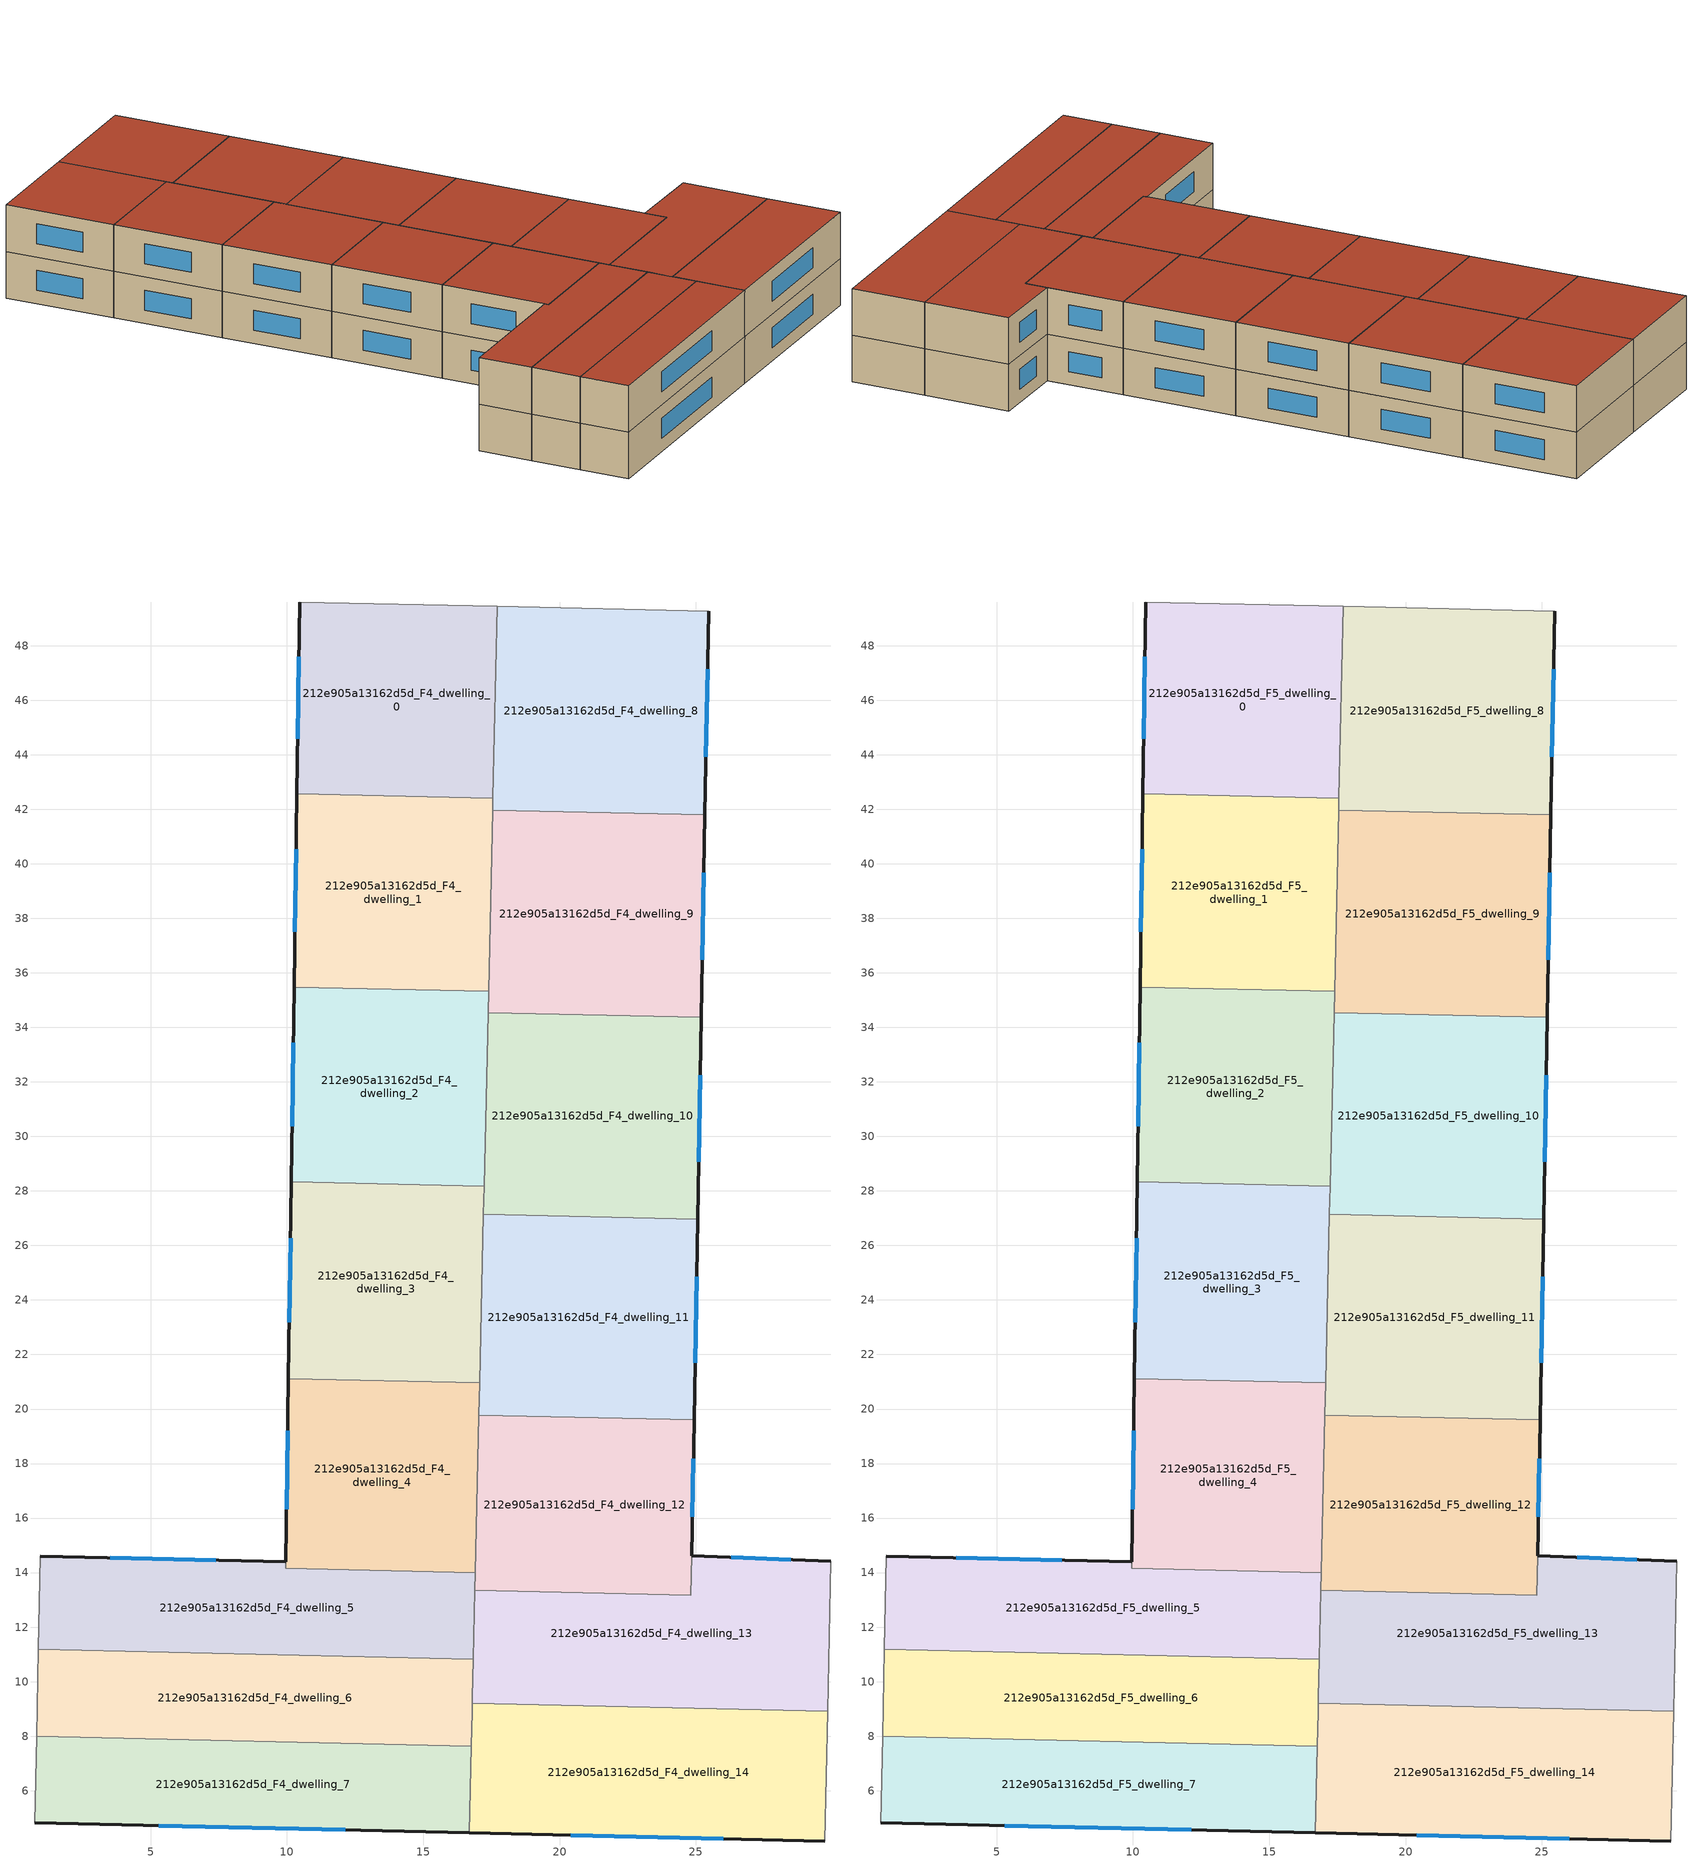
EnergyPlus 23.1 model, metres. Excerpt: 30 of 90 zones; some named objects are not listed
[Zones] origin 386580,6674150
212e905a13162d5d_F4_dwelling_0
 floor to 212e905a13162d5d_F3_dwelling_0 (EU_floor_Construction): 17.72,49.43 17.56,42.4 10.37,42.57 10.47,49.6 z12
 wall outside (EU_wall_Construction): 10.47,49.6 10.37,42.57 z12:15
 wall to 212e905a13162d5d_F4_dwelling_1 (EU_wall_Construction): 10.37,42.57 17.56,42.4 z12:15
 wall adiabatic (EU_wall_Construction): 17.72,49.43 10.47,49.6 z12:15
 wall to 212e905a13162d5d_F4_dwelling_8 (EU_wall_Construction): 17.56,42.4 17.72,49.43 z12:15
 window (EU_Window_Construction): 10.44,47.59 10.4,44.58 z12.86:14.14
212e905a13162d5d_F4_dwelling_1
 floor to 212e905a13162d5d_F3_dwelling_1 (EU_floor_Construction): 17.56,42.4 17.4,35.31 10.27,35.48 10.37,42.57 z12
 wall outside (EU_wall_Construction): 10.37,42.57 10.27,35.48 z12:15
 wall to 212e905a13162d5d_F4_dwelling_2 (EU_wall_Construction): 10.27,35.48 17.4,35.31 z12:15
 wall to 212e905a13162d5d_F4_dwelling_9 (EU_wall_Construction): 17.39,35.31 17.55,41.97 z12:15
 wall to 212e905a13162d5d_F4_dwelling_8 (EU_wall_Construction): 17.55,41.97 17.56,42.4 z12:15
 window (EU_Window_Construction): 10.34,40.54 10.3,37.5 z12.86:14.14
212e905a13162d5d_F4_dwelling_10
 floor to 212e905a13162d5d_F3_dwelling_10 (EU_floor_Construction): 25.2,34.36 25.07,26.96 17.21,27.14 17.38,34.54 z12
 wall outside (EU_wall_Construction): 25.07,26.96 25.2,34.36 z12:15
 wall to 212e905a13162d5d_F4_dwelling_9 (EU_wall_Construction): 25.2,34.36 17.38,34.54 z12:15
 wall to 212e905a13162d5d_F4_dwelling_11 (EU_wall_Construction): 17.21,27.14 25.07,26.96 z12:15
 wall to 212e905a13162d5d_F4_dwelling_2 (EU_wall_Construction): 17.38,34.54 17.23,28.17 z12:15
 wall to 212e905a13162d5d_F4_dwelling_3 (EU_wall_Construction): 17.23,28.17 17.21,27.14 z12:15
 window (EU_Window_Construction): 25.1,29.08 25.16,32.25 z12.86:14.14
212e905a13162d5d_F4_dwelling_11
 floor to 212e905a13162d5d_F3_dwelling_11 (EU_floor_Construction): 25.07,26.96 24.93,19.6 17.04,19.78 17.21,27.14 z12
 wall outside (EU_wall_Construction): 24.93,19.6 25.07,26.96 z12:15
 wall to 212e905a13162d5d_F4_dwelling_12 (EU_wall_Construction): 17.04,19.78 24.93,19.6 z12:15
 wall to 212e905a13162d5d_F4_dwelling_3 (EU_wall_Construction): 17.21,27.14 17.07,20.96 z12:15
 wall to 212e905a13162d5d_F4_dwelling_4 (EU_wall_Construction): 17.07,20.96 17.04,19.78 z12:15
 window (EU_Window_Construction): 24.97,21.7 25.03,24.86 z12.86:14.14
212e905a13162d5d_F4_dwelling_12
 floor to 212e905a13162d5d_F3_dwelling_12 (EU_floor_Construction): 24.93,19.6 24.81,13.17 16.9,13.35 17.04,19.78 z12
 wall outside (EU_wall_Construction): 24.84,14.63 24.93,19.6 z12:15
 wall to 212e905a13162d5d_F4_dwelling_13 (EU_wall_Construction): 16.9,13.35 24.81,13.17 / 24.82,13.17 24.84,14.63 z12:15
 wall to 212e905a13162d5d_F4_dwelling_4 (EU_wall_Construction): 17.04,19.78 16.91,14 z12:15
 wall to 212e905a13162d5d_F4_dwelling_5 (EU_wall_Construction): 16.91,14 16.9,13.35 z12:15
 window (EU_Window_Construction): 24.87,16.05 24.91,18.18 z12.86:14.14
212e905a13162d5d_F4_dwelling_13
 floor to 212e905a13162d5d_F3_dwelling_13 (EU_floor_Construction): 29.95,14.42 29.83,8.91 16.8,9.2 16.8,9.4 16.9,13.35 24.82,13.17 24.84,14.63 z12
 wall outside (EU_wall_Construction): 29.95,14.42 24.84,14.63 z12:15
 wall adiabatic (EU_wall_Construction): 29.83,8.91 29.95,14.42 z12:15
 wall to 212e905a13162d5d_F4_dwelling_14 (EU_wall_Construction): 16.8,9.2 29.83,8.91 z12:15
 wall to 212e905a13162d5d_F4_dwelling_6 (EU_wall_Construction): 16.84,10.82 16.81,9.4 16.8,9.2 z12:15
 wall to 212e905a13162d5d_F4_dwelling_5 (EU_wall_Construction): 16.9,13.35 16.84,10.82 z12:15
 window (EU_Window_Construction): 28.49,14.48 26.3,14.57 z12.86:14.14
212e905a13162d5d_F4_dwelling_14
 floor to 212e905a13162d5d_F3_dwelling_14 (EU_floor_Construction): 29.83,8.91 29.73,4.16 16.69,4.45 16.79,8.9 16.8,9.2 z12
 wall outside (EU_wall_Construction): 16.69,4.45 29.73,4.16 z12:15
 wall adiabatic (EU_wall_Construction): 29.73,4.16 29.83,8.91 z12:15
 wall to 212e905a13162d5d_F4_dwelling_7 (EU_wall_Construction): 16.77,7.64 16.69,4.45 z12:15
 wall to 212e905a13162d5d_F4_dwelling_6 (EU_wall_Construction): 16.8,9.2 16.79,8.9 16.77,7.64 z12:15
 window (EU_Window_Construction): 20.42,4.37 26.01,4.24 z12.86:14.14
212e905a13162d5d_F4_dwelling_2
 floor to 212e905a13162d5d_F3_dwelling_2 (EU_floor_Construction): 17.4,35.31 17.23,28.17 10.16,28.33 10.27,35.48 z12
 wall outside (EU_wall_Construction): 10.27,35.48 10.16,28.33 z12:15
 wall to 212e905a13162d5d_F4_dwelling_3 (EU_wall_Construction): 10.16,28.33 17.23,28.17 z12:15
 wall to 212e905a13162d5d_F4_dwelling_9 (EU_wall_Construction): 17.38,34.54 17.39,35.31 z12:15
 window (EU_Window_Construction): 10.24,33.43 10.19,30.37 z12.86:14.14
212e905a13162d5d_F4_dwelling_3
 floor to 212e905a13162d5d_F3_dwelling_3 (EU_floor_Construction): 17.23,28.17 17.07,20.96 10.06,21.12 10.16,28.33 z12
 wall outside (EU_wall_Construction): 10.16,28.33 10.06,21.12 z12:15
 wall to 212e905a13162d5d_F4_dwelling_4 (EU_wall_Construction): 10.06,21.12 17.07,20.96 z12:15
 window (EU_Window_Construction): 10.13,26.27 10.09,23.18 z12.86:14.14
212e905a13162d5d_F4_dwelling_4
 floor to 212e905a13162d5d_F3_dwelling_4 (EU_floor_Construction): 17.07,20.96 16.91,14 9.96,14.16 9.96,14.4 10.06,21.12 z12
 wall outside (EU_wall_Construction): 10.06,21.12 9.96,14.4 z12:15
 wall to 212e905a13162d5d_F4_dwelling_5 (EU_wall_Construction): 9.96,14.4 9.96,14.16 16.91,14 z12:15
 window (EU_Window_Construction): 10.03,19.2 9.99,16.32 z12.86:14.14
212e905a13162d5d_F4_dwelling_5
 floor to 212e905a13162d5d_F3_dwelling_5 (EU_floor_Construction): 16.91,14 16.84,10.82 0.89,11.18 0.96,14.61 9.96,14.4 9.96,14.16 z12
 wall outside (EU_wall_Construction): 9.96,14.4 0.96,14.61 z12:15
 wall to 212e905a13162d5d_F4_dwelling_6 (EU_wall_Construction): 0.89,11.18 16.84,10.82 z12:15
 wall adiabatic (EU_wall_Construction): 0.96,14.61 0.89,11.18 z12:15
 window (EU_Window_Construction): 7.39,14.46 3.53,14.55 z12.86:14.14
212e905a13162d5d_F4_dwelling_6
 floor to 212e905a13162d5d_F3_dwelling_6 (EU_floor_Construction): 16.84,10.82 16.77,7.64 0.82,8 0.89,11.18 z12
 wall to 212e905a13162d5d_F4_dwelling_7 (EU_wall_Construction): 0.82,8 16.77,7.64 z12:15
 wall adiabatic (EU_wall_Construction): 0.89,11.18 0.82,8 z12:15
212e905a13162d5d_F4_dwelling_7
 floor to 212e905a13162d5d_F3_dwelling_7 (EU_floor_Construction): 16.77,7.64 16.69,4.45 0.75,4.82 0.82,8 z12
 wall outside (EU_wall_Construction): 0.75,4.82 16.69,4.45 z12:15
 wall adiabatic (EU_wall_Construction): 0.82,8 0.75,4.82 z12:15
 window (EU_Window_Construction): 5.31,4.72 12.14,4.56 z12.86:14.14
212e905a13162d5d_F4_dwelling_8
 floor to 212e905a13162d5d_F3_dwelling_8 (EU_floor_Construction): 25.47,49.26 25.33,41.79 17.55,41.97 17.72,49.43 z12
 wall outside (EU_wall_Construction): 25.33,41.79 25.47,49.26 z12:15
 wall adiabatic (EU_wall_Construction): 25.47,49.26 17.72,49.43 z12:15
 wall to 212e905a13162d5d_F4_dwelling_9 (EU_wall_Construction): 17.55,41.97 25.33,41.79 z12:15
 window (EU_Window_Construction): 25.37,43.93 25.43,47.13 z12.86:14.14
212e905a13162d5d_F4_dwelling_9
 floor to 212e905a13162d5d_F3_dwelling_9 (EU_floor_Construction): 25.33,41.79 25.2,34.36 17.38,34.54 17.55,41.97 z12
 wall outside (EU_wall_Construction): 25.2,34.36 25.33,41.79 z12:15
 window (EU_Window_Construction): 25.24,36.49 25.29,39.67 z12.86:14.14
212e905a13162d5d_F5_dwelling_0
 floor to 212e905a13162d5d_F4_dwelling_0 (EU_floor_Construction): 17.72,49.43 17.56,42.4 10.37,42.57 10.47,49.6 z15
 wall outside (EU_wall_Construction): 10.47,49.6 10.37,42.57 z15:18
 wall to 212e905a13162d5d_F5_dwelling_1 (EU_wall_Construction): 10.37,42.57 17.56,42.4 z15:18
 wall adiabatic (EU_wall_Construction): 17.72,49.43 10.47,49.6 z15:18
 wall to 212e905a13162d5d_F5_dwelling_8 (EU_wall_Construction): 17.56,42.4 17.72,49.43 z15:18
 window (EU_Window_Construction): 10.44,47.59 10.4,44.58 z15.86:17.14
 roof outside (EU_roof_Construction): 17.56,42.4 17.72,49.43 10.47,49.6 10.37,42.57 z18
212e905a13162d5d_F5_dwelling_1
 floor to 212e905a13162d5d_F4_dwelling_1 (EU_floor_Construction): 17.56,42.4 17.4,35.31 10.27,35.48 10.37,42.57 z15
 wall outside (EU_wall_Construction): 10.37,42.57 10.27,35.48 z15:18
 wall to 212e905a13162d5d_F5_dwelling_2 (EU_wall_Construction): 10.27,35.48 17.4,35.31 z15:18
 wall to 212e905a13162d5d_F5_dwelling_9 (EU_wall_Construction): 17.39,35.31 17.55,41.97 z15:18
 wall to 212e905a13162d5d_F5_dwelling_8 (EU_wall_Construction): 17.55,41.97 17.56,42.4 z15:18
 window (EU_Window_Construction): 10.34,40.54 10.3,37.5 z15.86:17.14
 roof outside (EU_roof_Construction): 17.4,35.31 17.56,42.4 10.37,42.57 10.27,35.48 z18
212e905a13162d5d_F5_dwelling_10
 floor to 212e905a13162d5d_F4_dwelling_10 (EU_floor_Construction): 25.2,34.36 25.07,26.96 17.21,27.14 17.38,34.54 z15
 wall outside (EU_wall_Construction): 25.07,26.96 25.2,34.36 z15:18
 wall to 212e905a13162d5d_F5_dwelling_9 (EU_wall_Construction): 25.2,34.36 17.38,34.54 z15:18
 wall to 212e905a13162d5d_F5_dwelling_11 (EU_wall_Construction): 17.21,27.14 25.07,26.96 z15:18
 wall to 212e905a13162d5d_F5_dwelling_2 (EU_wall_Construction): 17.38,34.54 17.23,28.17 z15:18
 wall to 212e905a13162d5d_F5_dwelling_3 (EU_wall_Construction): 17.23,28.17 17.21,27.14 z15:18
 window (EU_Window_Construction): 25.1,29.08 25.16,32.25 z15.86:17.14
 roof outside (EU_roof_Construction): 25.07,26.96 25.2,34.36 17.38,34.54 17.21,27.14 z18
212e905a13162d5d_F5_dwelling_11
 floor to 212e905a13162d5d_F4_dwelling_11 (EU_floor_Construction): 25.07,26.96 24.93,19.6 17.04,19.78 17.21,27.14 z15
 wall outside (EU_wall_Construction): 24.93,19.6 25.07,26.96 z15:18
 wall to 212e905a13162d5d_F5_dwelling_12 (EU_wall_Construction): 17.04,19.78 24.93,19.6 z15:18
 wall to 212e905a13162d5d_F5_dwelling_3 (EU_wall_Construction): 17.21,27.14 17.07,20.96 z15:18
 wall to 212e905a13162d5d_F5_dwelling_4 (EU_wall_Construction): 17.07,20.96 17.04,19.78 z15:18
 window (EU_Window_Construction): 24.97,21.7 25.03,24.86 z15.86:17.14
 roof outside (EU_roof_Construction): 24.93,19.6 25.07,26.96 17.21,27.14 17.04,19.78 z18
212e905a13162d5d_F5_dwelling_12
 floor to 212e905a13162d5d_F4_dwelling_12 (EU_floor_Construction): 24.93,19.6 24.81,13.17 16.9,13.35 17.04,19.78 z15
 wall outside (EU_wall_Construction): 24.84,14.63 24.93,19.6 z15:18
 wall to 212e905a13162d5d_F5_dwelling_13 (EU_wall_Construction): 16.9,13.35 24.81,13.17 / 24.82,13.17 24.84,14.63 z15:18
 wall to 212e905a13162d5d_F5_dwelling_4 (EU_wall_Construction): 17.04,19.78 16.91,14 z15:18
 wall to 212e905a13162d5d_F5_dwelling_5 (EU_wall_Construction): 16.91,14 16.9,13.35 z15:18
 window (EU_Window_Construction): 24.87,16.05 24.91,18.18 z15.86:17.14
 roof outside (EU_roof_Construction): 24.81,13.17 24.93,19.6 17.04,19.78 16.9,13.35 z18
212e905a13162d5d_F5_dwelling_13
 floor to 212e905a13162d5d_F4_dwelling_13 (EU_floor_Construction): 29.95,14.42 29.83,8.91 16.8,9.2 16.8,9.4 16.9,13.35 24.82,13.17 24.84,14.63 z15
 wall outside (EU_wall_Construction): 29.95,14.42 24.84,14.63 z15:18
 wall adiabatic (EU_wall_Construction): 29.83,8.91 29.95,14.42 z15:18
 wall to 212e905a13162d5d_F5_dwelling_14 (EU_wall_Construction): 16.8,9.2 29.83,8.91 z15:18
 wall to 212e905a13162d5d_F5_dwelling_6 (EU_wall_Construction): 16.84,10.82 16.81,9.4 16.8,9.2 z15:18
 wall to 212e905a13162d5d_F5_dwelling_5 (EU_wall_Construction): 16.9,13.35 16.84,10.82 z15:18
 window (EU_Window_Construction): 28.49,14.48 26.3,14.57 z15.86:17.14
 roof outside (EU_roof_Construction): 29.83,8.91 29.95,14.42 24.84,14.63 24.82,13.17 16.9,13.35 16.8,9.4 16.8,9.2 z18
212e905a13162d5d_F5_dwelling_14
 floor to 212e905a13162d5d_F4_dwelling_14 (EU_floor_Construction): 29.83,8.91 29.73,4.16 16.69,4.45 16.79,8.9 16.8,9.2 z15
 wall outside (EU_wall_Construction): 16.69,4.45 29.73,4.16 z15:18
 wall adiabatic (EU_wall_Construction): 29.73,4.16 29.83,8.91 z15:18
 wall to 212e905a13162d5d_F5_dwelling_7 (EU_wall_Construction): 16.77,7.64 16.69,4.45 z15:18
 wall to 212e905a13162d5d_F5_dwelling_6 (EU_wall_Construction): 16.8,9.2 16.79,8.9 16.77,7.64 z15:18
 window (EU_Window_Construction): 20.42,4.37 26.01,4.24 z15.86:17.14
 roof outside (EU_roof_Construction): 29.73,4.16 29.83,8.91 16.8,9.2 16.79,8.9 16.69,4.45 z18
212e905a13162d5d_F5_dwelling_2
 floor to 212e905a13162d5d_F4_dwelling_2 (EU_floor_Construction): 17.4,35.31 17.23,28.17 10.16,28.33 10.27,35.48 z15
 wall outside (EU_wall_Construction): 10.27,35.48 10.16,28.33 z15:18
 wall to 212e905a13162d5d_F5_dwelling_3 (EU_wall_Construction): 10.16,28.33 17.23,28.17 z15:18
 wall to 212e905a13162d5d_F5_dwelling_9 (EU_wall_Construction): 17.38,34.54 17.39,35.31 z15:18
 window (EU_Window_Construction): 10.24,33.43 10.19,30.37 z15.86:17.14
 roof outside (EU_roof_Construction): 17.23,28.17 17.4,35.31 10.27,35.48 10.16,28.33 z18
212e905a13162d5d_F5_dwelling_3
 floor to 212e905a13162d5d_F4_dwelling_3 (EU_floor_Construction): 17.23,28.17 17.07,20.96 10.06,21.12 10.16,28.33 z15
 wall outside (EU_wall_Construction): 10.16,28.33 10.06,21.12 z15:18
 wall to 212e905a13162d5d_F5_dwelling_4 (EU_wall_Construction): 10.06,21.12 17.07,20.96 z15:18
 window (EU_Window_Construction): 10.13,26.27 10.09,23.18 z15.86:17.14
 roof outside (EU_roof_Construction): 17.07,20.96 17.23,28.17 10.16,28.33 10.06,21.12 z18
212e905a13162d5d_F5_dwelling_4
 floor to 212e905a13162d5d_F4_dwelling_4 (EU_floor_Construction): 17.07,20.96 16.91,14 9.96,14.16 9.96,14.4 10.06,21.12 z15
 wall outside (EU_wall_Construction): 10.06,21.12 9.96,14.4 z15:18
 wall to 212e905a13162d5d_F5_dwelling_5 (EU_wall_Construction): 9.96,14.4 9.96,14.16 16.91,14 z15:18
 window (EU_Window_Construction): 10.03,19.2 9.99,16.32 z15.86:17.14
 roof outside (EU_roof_Construction): 16.91,14 17.07,20.96 10.06,21.12 9.96,14.4 9.96,14.16 z18
212e905a13162d5d_F5_dwelling_5
 floor to 212e905a13162d5d_F4_dwelling_5 (EU_floor_Construction): 16.91,14 16.84,10.82 0.89,11.18 0.96,14.61 9.96,14.4 9.96,14.16 z15
 wall outside (EU_wall_Construction): 9.96,14.4 0.96,14.61 z15:18
 wall to 212e905a13162d5d_F5_dwelling_6 (EU_wall_Construction): 0.89,11.18 16.84,10.82 z15:18
 wall adiabatic (EU_wall_Construction): 0.96,14.61 0.89,11.18 z15:18
 window (EU_Window_Construction): 7.39,14.46 3.53,14.55 z15.86:17.14
 roof outside (EU_roof_Construction): 16.84,10.82 16.91,14 9.96,14.16 9.96,14.4 0.96,14.61 0.89,11.18 z18
212e905a13162d5d_F5_dwelling_6
 floor to 212e905a13162d5d_F4_dwelling_6 (EU_floor_Construction): 16.84,10.82 16.77,7.64 0.82,8 0.89,11.18 z15
 wall to 212e905a13162d5d_F5_dwelling_7 (EU_wall_Construction): 0.82,8 16.77,7.64 z15:18
 wall adiabatic (EU_wall_Construction): 0.89,11.18 0.82,8 z15:18
 roof outside (EU_roof_Construction): 16.77,7.64 16.84,10.82 0.89,11.18 0.82,8 z18
212e905a13162d5d_F5_dwelling_7
 floor to 212e905a13162d5d_F4_dwelling_7 (EU_floor_Construction): 16.77,7.64 16.69,4.45 0.75,4.82 0.82,8 z15
 wall outside (EU_wall_Construction): 0.75,4.82 16.69,4.45 z15:18
 wall adiabatic (EU_wall_Construction): 0.82,8 0.75,4.82 z15:18
 window (EU_Window_Construction): 5.31,4.72 12.14,4.56 z15.86:17.14
 roof outside (EU_roof_Construction): 16.69,4.45 16.77,7.64 0.82,8 0.75,4.82 z18
212e905a13162d5d_F5_dwelling_8
 floor to 212e905a13162d5d_F4_dwelling_8 (EU_floor_Construction): 25.47,49.26 25.33,41.79 17.55,41.97 17.72,49.43 z15
 wall outside (EU_wall_Construction): 25.33,41.79 25.47,49.26 z15:18
 wall adiabatic (EU_wall_Construction): 25.47,49.26 17.72,49.43 z15:18
 wall to 212e905a13162d5d_F5_dwelling_9 (EU_wall_Construction): 17.55,41.97 25.33,41.79 z15:18
 window (EU_Window_Construction): 25.37,43.93 25.43,47.13 z15.86:17.14
 roof outside (EU_roof_Construction): 25.33,41.79 25.47,49.26 17.72,49.43 17.55,41.97 z18
212e905a13162d5d_F5_dwelling_9
 floor to 212e905a13162d5d_F4_dwelling_9 (EU_floor_Construction): 25.33,41.79 25.2,34.36 17.38,34.54 17.55,41.97 z15
 wall outside (EU_wall_Construction): 25.2,34.36 25.33,41.79 z15:18
 window (EU_Window_Construction): 25.24,36.49 25.29,39.67 z15.86:17.14
 roof outside (EU_roof_Construction): 25.2,34.36 25.33,41.79 17.55,41.97 17.38,34.54 z18
[Building]
EU S2 Campaign: North Axis=0; Terrain=City; Solar Distribution=FullExterior
[Site:Location]
Helsinki-Vantaa.AP: Latitude=60.317; Longitude=24.963; Time Zone=2; Elevation=54.6
[SizingPeriod:WeatherFileDays]
AnnualSizingPeriod: Begin Month=1; Begin Day of Month=1; End Month=12; End Day of Month=31; Day of Week for Start Day=Monday; Use Weather File Daylight Saving Period=No; Use Weather File Rain and Snow Indicators=No
[MATERIAL]
EU_InternalMass_Material: Roughness=MediumRough; Thickness=0.1; Conductivity=1; Density=1800; Specific Heat=900; Thermal Absorptance=0.9; Solar Absorptance=0.7; Visible Absorptance=0.7
[MATERIAL:NOMASS] Roughness=MediumRough; Thermal Absorptance=0.9; Solar Absorptance=0.7; Visible Absorptance=0.7
Name | Thermal Resistance
EU_wall_NoMass | 1.10183
EU_roof_NoMass; EU_floor_NoMass | 1.70606
[WINDOWMATERIAL:SIMPLEGLAZINGSYSTEM]
EU_Window_SimpleGlazing: UFactor=3.11035; Solar Heat Gain Coefficient=0.8; Visible Transmittance=0.8
[CONSTRUCTION]
EU_wall_Construction: EU_wall_NoMass
EU_roof_Construction: EU_roof_NoMass
EU_floor_Construction: EU_floor_NoMass
EU_Window_Construction: EU_Window_SimpleGlazing
EU_InternalMass_Construction: EU_InternalMass_Material
[ZONE] Type=1; Multiplier=1; Ceiling Height=autocalculate; Floor Area=autocalculate; Part of Total Floor Area=Yes
Name | Volume
212e905a13162d5d_F4_dwelling_0; 212e905a13162d5d_F5_dwelling_0 | 152.326
212e905a13162d5d_F4_dwelling_1; 212e905a13162d5d_F5_dwelling_1 | 152.293
212e905a13162d5d_F4_dwelling_10; 212e905a13162d5d_F5_dwelling_10 | 174.07
212e905a13162d5d_F4_dwelling_11; 212e905a13162d5d_F5_dwelling_11 | 174.053
212e905a13162d5d_F4_dwelling_12; 212e905a13162d5d_F5_dwelling_12 | 152.447
212e905a13162d5d_F4_dwelling_13; 212e905a13162d5d_F5_dwelling_13 | 183.902
212e905a13162d5d_F4_dwelling_14; 212e905a13162d5d_F5_dwelling_14 | 185.788
212e905a13162d5d_F4_dwelling_2; 212e905a13162d5d_F5_dwelling_2 | 152.317
212e905a13162d5d_F4_dwelling_3; 212e905a13162d5d_F5_dwelling_3 | 152.309
212e905a13162d5d_F4_dwelling_4; 212e905a13162d5d_F5_dwelling_4 | 145.85
212e905a13162d5d_F4_dwelling_5; 212e905a13162d5d_F5_dwelling_5 | 158.778
212e905a13162d5d_F4_dwelling_6; 212e905a13162d5d_F5_dwelling_6 | 152.311
212e905a13162d5d_F4_dwelling_7; 212e905a13162d5d_F5_dwelling_7 | 152.325
212e905a13162d5d_F4_dwelling_8; 212e905a13162d5d_F5_dwelling_8 | 174.056
212e905a13162d5d_F4_dwelling_9; 212e905a13162d5d_F5_dwelling_9 | 174.054
[INTERNALMASS] Construction=EU_InternalMass_Construction
Name | Zone or ZoneList | Surface Area
212e905a13162d5d_F4_dwelling_0_EU_InternalMass | 212e905a13162d5d_F4_dwelling_0 | 50.7753
212e905a13162d5d_F4_dwelling_1_EU_InternalMass | 212e905a13162d5d_F4_dwelling_1 | 50.7646
212e905a13162d5d_F4_dwelling_2_EU_InternalMass | 212e905a13162d5d_F4_dwelling_2 | 50.7723
212e905a13162d5d_F4_dwelling_3_EU_InternalMass | 212e905a13162d5d_F4_dwelling_3 | 50.7694
212e905a13162d5d_F4_dwelling_4_EU_InternalMass | 212e905a13162d5d_F4_dwelling_4 | 48.6167
212e905a13162d5d_F4_dwelling_5_EU_InternalMass | 212e905a13162d5d_F4_dwelling_5 | 52.9255
212e905a13162d5d_F4_dwelling_6_EU_InternalMass | 212e905a13162d5d_F4_dwelling_6 | 50.7703
212e905a13162d5d_F4_dwelling_7_EU_InternalMass | 212e905a13162d5d_F4_dwelling_7 | 50.7749
212e905a13162d5d_F4_dwelling_8_EU_InternalMass | 212e905a13162d5d_F4_dwelling_8 | 58.0188
212e905a13162d5d_F4_dwelling_9_EU_InternalMass | 212e905a13162d5d_F4_dwelling_9 | 58.0183
212e905a13162d5d_F4_dwelling_10_EU_InternalMass | 212e905a13162d5d_F4_dwelling_10 | 58.0234
212e905a13162d5d_F4_dwelling_11_EU_InternalMass | 212e905a13162d5d_F4_dwelling_11 | 58.0184
212e905a13162d5d_F4_dwelling_12_EU_InternalMass | 212e905a13162d5d_F4_dwelling_12 | 50.8318
212e905a13162d5d_F4_dwelling_13_EU_InternalMass | 212e905a13162d5d_F4_dwelling_13 | 61.3002
212e905a13162d5d_F4_dwelling_14_EU_InternalMass | 212e905a13162d5d_F4_dwelling_14 | 61.9298
212e905a13162d5d_F5_dwelling_0_EU_InternalMass | 212e905a13162d5d_F5_dwelling_0 | 50.7753
212e905a13162d5d_F5_dwelling_1_EU_InternalMass | 212e905a13162d5d_F5_dwelling_1 | 50.7646
212e905a13162d5d_F5_dwelling_2_EU_InternalMass | 212e905a13162d5d_F5_dwelling_2 | 50.7723
212e905a13162d5d_F5_dwelling_3_EU_InternalMass | 212e905a13162d5d_F5_dwelling_3 | 50.7694
212e905a13162d5d_F5_dwelling_4_EU_InternalMass | 212e905a13162d5d_F5_dwelling_4 | 48.6167
212e905a13162d5d_F5_dwelling_5_EU_InternalMass | 212e905a13162d5d_F5_dwelling_5 | 52.9255
212e905a13162d5d_F5_dwelling_6_EU_InternalMass | 212e905a13162d5d_F5_dwelling_6 | 50.7703
212e905a13162d5d_F5_dwelling_7_EU_InternalMass | 212e905a13162d5d_F5_dwelling_7 | 50.7749
212e905a13162d5d_F5_dwelling_8_EU_InternalMass | 212e905a13162d5d_F5_dwelling_8 | 58.0188
212e905a13162d5d_F5_dwelling_9_EU_InternalMass | 212e905a13162d5d_F5_dwelling_9 | 58.0183
212e905a13162d5d_F5_dwelling_10_EU_InternalMass | 212e905a13162d5d_F5_dwelling_10 | 58.0234
212e905a13162d5d_F5_dwelling_11_EU_InternalMass | 212e905a13162d5d_F5_dwelling_11 | 58.0184
212e905a13162d5d_F5_dwelling_12_EU_InternalMass | 212e905a13162d5d_F5_dwelling_12 | 50.8318
212e905a13162d5d_F5_dwelling_13_EU_InternalMass | 212e905a13162d5d_F5_dwelling_13 | 61.3002
212e905a13162d5d_F5_dwelling_14_EU_InternalMass | 212e905a13162d5d_F5_dwelling_14 | 61.9298
[OTHEREQUIPMENT] Fuel Type=Electricity; Design Level Calculation Method=Watts/Area; Power per Zone Floor Area=1; Fraction Latent=0; Fraction Radiant=0; Fraction Lost=0; Carbon Dioxide Generation Rate=0; EndUse Subcategory=EU_Step8_InternalGains
Name | Zone or ZoneList or Space or SpaceList | Schedule
EU_Step8_InternalGain_212e905a13162d5d_F4_dwelling_0_f000 | 212e905a13162d5d_F4_dwelling_0 | EU_Step8_GainSchedule_212e905a13162d5d_F4_dwelling_0_f000
EU_Step8_InternalGain_212e905a13162d5d_F4_dwelling_1_f000 | 212e905a13162d5d_F4_dwelling_1 | EU_Step8_GainSchedule_212e905a13162d5d_F4_dwelling_1_f000
EU_Step8_InternalGain_212e905a13162d5d_F4_dwelling_2_f000 | 212e905a13162d5d_F4_dwelling_2 | EU_Step8_GainSchedule_212e905a13162d5d_F4_dwelling_2_f000
EU_Step8_InternalGain_212e905a13162d5d_F4_dwelling_3_f000 | 212e905a13162d5d_F4_dwelling_3 | EU_Step8_GainSchedule_212e905a13162d5d_F4_dwelling_3_f000
EU_Step8_InternalGain_212e905a13162d5d_F4_dwelling_4_f000 | 212e905a13162d5d_F4_dwelling_4 | EU_Step8_GainSchedule_212e905a13162d5d_F4_dwelling_4_f000
EU_Step8_InternalGain_212e905a13162d5d_F4_dwelling_5_f000 | 212e905a13162d5d_F4_dwelling_5 | EU_Step8_GainSchedule_212e905a13162d5d_F4_dwelling_5_f000
EU_Step8_InternalGain_212e905a13162d5d_F4_dwelling_6_f000 | 212e905a13162d5d_F4_dwelling_6 | EU_Step8_GainSchedule_212e905a13162d5d_F4_dwelling_6_f000
EU_Step8_InternalGain_212e905a13162d5d_F4_dwelling_7_f000 | 212e905a13162d5d_F4_dwelling_7 | EU_Step8_GainSchedule_212e905a13162d5d_F4_dwelling_7_f000
EU_Step8_InternalGain_212e905a13162d5d_F4_dwelling_8_f000 | 212e905a13162d5d_F4_dwelling_8 | EU_Step8_GainSchedule_212e905a13162d5d_F4_dwelling_8_f000
EU_Step8_InternalGain_212e905a13162d5d_F4_dwelling_9_f000 | 212e905a13162d5d_F4_dwelling_9 | EU_Step8_GainSchedule_212e905a13162d5d_F4_dwelling_9_f000
EU_Step8_InternalGain_212e905a13162d5d_F4_dwelling_10_f000 | 212e905a13162d5d_F4_dwelling_10 | EU_Step8_GainSchedule_212e905a13162d5d_F4_dwelling_10_f000
EU_Step8_InternalGain_212e905a13162d5d_F4_dwelling_11_f000 | 212e905a13162d5d_F4_dwelling_11 | EU_Step8_GainSchedule_212e905a13162d5d_F4_dwelling_11_f000
EU_Step8_InternalGain_212e905a13162d5d_F4_dwelling_12_f000 | 212e905a13162d5d_F4_dwelling_12 | EU_Step8_GainSchedule_212e905a13162d5d_F4_dwelling_12_f000
EU_Step8_InternalGain_212e905a13162d5d_F4_dwelling_13_f000 | 212e905a13162d5d_F4_dwelling_13 | EU_Step8_GainSchedule_212e905a13162d5d_F4_dwelling_13_f000
EU_Step8_InternalGain_212e905a13162d5d_F4_dwelling_14_f000 | 212e905a13162d5d_F4_dwelling_14 | EU_Step8_GainSchedule_212e905a13162d5d_F4_dwelling_14_f000
EU_Step8_InternalGain_212e905a13162d5d_F5_dwelling_0_f000 | 212e905a13162d5d_F5_dwelling_0 | EU_Step8_GainSchedule_212e905a13162d5d_F5_dwelling_0_f000
EU_Step8_InternalGain_212e905a13162d5d_F5_dwelling_1_f000 | 212e905a13162d5d_F5_dwelling_1 | EU_Step8_GainSchedule_212e905a13162d5d_F5_dwelling_1_f000
EU_Step8_InternalGain_212e905a13162d5d_F5_dwelling_2_f000 | 212e905a13162d5d_F5_dwelling_2 | EU_Step8_GainSchedule_212e905a13162d5d_F5_dwelling_2_f000
EU_Step8_InternalGain_212e905a13162d5d_F5_dwelling_3_f000 | 212e905a13162d5d_F5_dwelling_3 | EU_Step8_GainSchedule_212e905a13162d5d_F5_dwelling_3_f000
EU_Step8_InternalGain_212e905a13162d5d_F5_dwelling_4_f000 | 212e905a13162d5d_F5_dwelling_4 | EU_Step8_GainSchedule_212e905a13162d5d_F5_dwelling_4_f000
EU_Step8_InternalGain_212e905a13162d5d_F5_dwelling_5_f000 | 212e905a13162d5d_F5_dwelling_5 | EU_Step8_GainSchedule_212e905a13162d5d_F5_dwelling_5_f000
EU_Step8_InternalGain_212e905a13162d5d_F5_dwelling_6_f000 | 212e905a13162d5d_F5_dwelling_6 | EU_Step8_GainSchedule_212e905a13162d5d_F5_dwelling_6_f000
EU_Step8_InternalGain_212e905a13162d5d_F5_dwelling_7_f000 | 212e905a13162d5d_F5_dwelling_7 | EU_Step8_GainSchedule_212e905a13162d5d_F5_dwelling_7_f000
EU_Step8_InternalGain_212e905a13162d5d_F5_dwelling_8_f000 | 212e905a13162d5d_F5_dwelling_8 | EU_Step8_GainSchedule_212e905a13162d5d_F5_dwelling_8_f000
EU_Step8_InternalGain_212e905a13162d5d_F5_dwelling_9_f000 | 212e905a13162d5d_F5_dwelling_9 | EU_Step8_GainSchedule_212e905a13162d5d_F5_dwelling_9_f000
EU_Step8_InternalGain_212e905a13162d5d_F5_dwelling_10_f000 | 212e905a13162d5d_F5_dwelling_10 | EU_Step8_GainSchedule_212e905a13162d5d_F5_dwelling_10_f000
EU_Step8_InternalGain_212e905a13162d5d_F5_dwelling_11_f000 | 212e905a13162d5d_F5_dwelling_11 | EU_Step8_GainSchedule_212e905a13162d5d_F5_dwelling_11_f000
EU_Step8_InternalGain_212e905a13162d5d_F5_dwelling_12_f000 | 212e905a13162d5d_F5_dwelling_12 | EU_Step8_GainSchedule_212e905a13162d5d_F5_dwelling_12_f000
EU_Step8_InternalGain_212e905a13162d5d_F5_dwelling_13_f000 | 212e905a13162d5d_F5_dwelling_13 | EU_Step8_GainSchedule_212e905a13162d5d_F5_dwelling_13_f000
EU_Step8_InternalGain_212e905a13162d5d_F5_dwelling_14_f000 | 212e905a13162d5d_F5_dwelling_14 | EU_Step8_GainSchedule_212e905a13162d5d_F5_dwelling_14_f000
[ZONEVENTILATION:DESIGNFLOWRATE] Schedule=EU_AlwaysOn; Design Flow Rate Calculation Method=AirChanges/Hour; Air Changes per Hour=0.756316; Ventilation Type=Natural; Fan Pressure Rise=0; Fan Total Efficiency=1; Constant Term Coefficient=1; Temperature Term Coefficient=0; Velocity Term Coefficient=0; Velocity Squared Term Coefficient=0; Minimum Indoor Temperature=-100; Maximum Indoor Temperature=100; Delta Temperature=-100; Minimum Outdoor Temperature=-100; Maximum Outdoor Temperature=100; Maximum Wind Speed=40
Name | Zone or ZoneList or Space or SpaceList
EU_ConstantAir_212e905a13162d5d_F4_dwelling_0 | 212e905a13162d5d_F4_dwelling_0
EU_ConstantAir_212e905a13162d5d_F4_dwelling_1 | 212e905a13162d5d_F4_dwelling_1
EU_ConstantAir_212e905a13162d5d_F4_dwelling_2 | 212e905a13162d5d_F4_dwelling_2
EU_ConstantAir_212e905a13162d5d_F4_dwelling_3 | 212e905a13162d5d_F4_dwelling_3
EU_ConstantAir_212e905a13162d5d_F4_dwelling_4 | 212e905a13162d5d_F4_dwelling_4
EU_ConstantAir_212e905a13162d5d_F4_dwelling_5 | 212e905a13162d5d_F4_dwelling_5
EU_ConstantAir_212e905a13162d5d_F4_dwelling_6 | 212e905a13162d5d_F4_dwelling_6
EU_ConstantAir_212e905a13162d5d_F4_dwelling_7 | 212e905a13162d5d_F4_dwelling_7
EU_ConstantAir_212e905a13162d5d_F4_dwelling_8 | 212e905a13162d5d_F4_dwelling_8
EU_ConstantAir_212e905a13162d5d_F4_dwelling_9 | 212e905a13162d5d_F4_dwelling_9
EU_ConstantAir_212e905a13162d5d_F4_dwelling_10 | 212e905a13162d5d_F4_dwelling_10
EU_ConstantAir_212e905a13162d5d_F4_dwelling_11 | 212e905a13162d5d_F4_dwelling_11
EU_ConstantAir_212e905a13162d5d_F4_dwelling_12 | 212e905a13162d5d_F4_dwelling_12
EU_ConstantAir_212e905a13162d5d_F4_dwelling_13 | 212e905a13162d5d_F4_dwelling_13
EU_ConstantAir_212e905a13162d5d_F4_dwelling_14 | 212e905a13162d5d_F4_dwelling_14
EU_ConstantAir_212e905a13162d5d_F5_dwelling_0 | 212e905a13162d5d_F5_dwelling_0
EU_ConstantAir_212e905a13162d5d_F5_dwelling_1 | 212e905a13162d5d_F5_dwelling_1
EU_ConstantAir_212e905a13162d5d_F5_dwelling_2 | 212e905a13162d5d_F5_dwelling_2
EU_ConstantAir_212e905a13162d5d_F5_dwelling_3 | 212e905a13162d5d_F5_dwelling_3
EU_ConstantAir_212e905a13162d5d_F5_dwelling_4 | 212e905a13162d5d_F5_dwelling_4
EU_ConstantAir_212e905a13162d5d_F5_dwelling_5 | 212e905a13162d5d_F5_dwelling_5
EU_ConstantAir_212e905a13162d5d_F5_dwelling_6 | 212e905a13162d5d_F5_dwelling_6
EU_ConstantAir_212e905a13162d5d_F5_dwelling_7 | 212e905a13162d5d_F5_dwelling_7
EU_ConstantAir_212e905a13162d5d_F5_dwelling_8 | 212e905a13162d5d_F5_dwelling_8
EU_ConstantAir_212e905a13162d5d_F5_dwelling_9 | 212e905a13162d5d_F5_dwelling_9
EU_ConstantAir_212e905a13162d5d_F5_dwelling_10 | 212e905a13162d5d_F5_dwelling_10
EU_ConstantAir_212e905a13162d5d_F5_dwelling_11 | 212e905a13162d5d_F5_dwelling_11
EU_ConstantAir_212e905a13162d5d_F5_dwelling_12 | 212e905a13162d5d_F5_dwelling_12
EU_ConstantAir_212e905a13162d5d_F5_dwelling_13 | 212e905a13162d5d_F5_dwelling_13
EU_ConstantAir_212e905a13162d5d_F5_dwelling_14 | 212e905a13162d5d_F5_dwelling_14
[HVACTEMPLATE:ZONE:IDEALLOADSAIRSYSTEM] System Availability Schedule=EU_AlwaysOn; Maximum Heating Supply Air Temperature=50; Minimum Cooling Supply Air Temperature=13; Maximum Heating Supply Air Humidity Ratio=0.0156; Minimum Cooling Supply Air Humidity Ratio=0.0077; Heating Limit=NoLimit; Cooling Limit=NoLimit; Heating Availability Schedule=EU_AlwaysOn; Cooling Availability Schedule=EU_CoolingOff; Dehumidification Control Type=ConstantSensibleHeatRatio; Cooling Sensible Heat Ratio=0.7; Dehumidification Setpoint=60; Humidification Control Type=None; Humidification Setpoint=30; Outdoor Air Method=None; Outdoor Air Flow Rate per Person=0.00944; Outdoor Air Flow Rate per Zone Floor Area=0; Outdoor Air Flow Rate per Zone=0; Demand Controlled Ventilation Type=None; Outdoor Air Economizer Type=NoEconomizer; Heat Recovery Type=None; Sensible Heat Recovery Effectiveness=0.7; Latent Heat Recovery Effectiveness=0.65
Name | Template Thermostat
212e905a13162d5d_F4_dwelling_0 | EU_HeatOnly_212e905a13162d5d_F4_dwelling_0
212e905a13162d5d_F4_dwelling_1 | EU_HeatOnly_212e905a13162d5d_F4_dwelling_1
212e905a13162d5d_F4_dwelling_2 | EU_HeatOnly_212e905a13162d5d_F4_dwelling_2
212e905a13162d5d_F4_dwelling_3 | EU_HeatOnly_212e905a13162d5d_F4_dwelling_3
212e905a13162d5d_F4_dwelling_4 | EU_HeatOnly_212e905a13162d5d_F4_dwelling_4
212e905a13162d5d_F4_dwelling_5 | EU_HeatOnly_212e905a13162d5d_F4_dwelling_5
212e905a13162d5d_F4_dwelling_6 | EU_HeatOnly_212e905a13162d5d_F4_dwelling_6
212e905a13162d5d_F4_dwelling_7 | EU_HeatOnly_212e905a13162d5d_F4_dwelling_7
212e905a13162d5d_F4_dwelling_8 | EU_HeatOnly_212e905a13162d5d_F4_dwelling_8
212e905a13162d5d_F4_dwelling_9 | EU_HeatOnly_212e905a13162d5d_F4_dwelling_9
212e905a13162d5d_F4_dwelling_10 | EU_HeatOnly_212e905a13162d5d_F4_dwelling_10
212e905a13162d5d_F4_dwelling_11 | EU_HeatOnly_212e905a13162d5d_F4_dwelling_11
212e905a13162d5d_F4_dwelling_12 | EU_HeatOnly_212e905a13162d5d_F4_dwelling_12
212e905a13162d5d_F4_dwelling_13 | EU_HeatOnly_212e905a13162d5d_F4_dwelling_13
212e905a13162d5d_F4_dwelling_14 | EU_HeatOnly_212e905a13162d5d_F4_dwelling_14
212e905a13162d5d_F5_dwelling_0 | EU_HeatOnly_212e905a13162d5d_F5_dwelling_0
212e905a13162d5d_F5_dwelling_1 | EU_HeatOnly_212e905a13162d5d_F5_dwelling_1
212e905a13162d5d_F5_dwelling_2 | EU_HeatOnly_212e905a13162d5d_F5_dwelling_2
212e905a13162d5d_F5_dwelling_3 | EU_HeatOnly_212e905a13162d5d_F5_dwelling_3
212e905a13162d5d_F5_dwelling_4 | EU_HeatOnly_212e905a13162d5d_F5_dwelling_4
212e905a13162d5d_F5_dwelling_5 | EU_HeatOnly_212e905a13162d5d_F5_dwelling_5
212e905a13162d5d_F5_dwelling_6 | EU_HeatOnly_212e905a13162d5d_F5_dwelling_6
212e905a13162d5d_F5_dwelling_7 | EU_HeatOnly_212e905a13162d5d_F5_dwelling_7
212e905a13162d5d_F5_dwelling_8 | EU_HeatOnly_212e905a13162d5d_F5_dwelling_8
212e905a13162d5d_F5_dwelling_9 | EU_HeatOnly_212e905a13162d5d_F5_dwelling_9
212e905a13162d5d_F5_dwelling_10 | EU_HeatOnly_212e905a13162d5d_F5_dwelling_10
212e905a13162d5d_F5_dwelling_11 | EU_HeatOnly_212e905a13162d5d_F5_dwelling_11
212e905a13162d5d_F5_dwelling_12 | EU_HeatOnly_212e905a13162d5d_F5_dwelling_12
212e905a13162d5d_F5_dwelling_13 | EU_HeatOnly_212e905a13162d5d_F5_dwelling_13
212e905a13162d5d_F5_dwelling_14 | EU_HeatOnly_212e905a13162d5d_F5_dwelling_14
[SIZING:ZONE] Zone Cooling Design Supply Air Temperature Input Method=SupplyAirTemperature; Zone Cooling Design Supply Air Temperature=13; Zone Heating Design Supply Air Temperature Input Method=SupplyAirTemperature; Zone Heating Design Supply Air Temperature=50; Zone Cooling Design Supply Air Humidity Ratio=0.008; Zone Heating Design Supply Air Humidity Ratio=0.008; Cooling Design Air Flow Method=DesignDay; Cooling Design Air Flow Rate=0; Cooling Minimum Air Flow per Zone Floor Area=0.000762; Cooling Minimum Air Flow=0; Cooling Minimum Air Flow Fraction=0.2; Heating Design Air Flow Method=DesignDay; Heating Design Air Flow Rate=0; Heating Maximum Air Flow per Zone Floor Area=0.002032; Heating Maximum Air Flow=0.141576; Heating Maximum Air Flow Fraction=0.3; Account for Dedicated Outdoor Air System=No; Dedicated Outdoor Air System Control Strategy=NeutralSupplyAir; Dedicated Outdoor Air Low Setpoint Temperature for Design=autosize; Dedicated Outdoor Air High Setpoint Temperature for Design=autosize; Zone Load Sizing Method=Sensible Load Only No Latent Load; Zone Latent Cooling Design Supply Air Humidity Ratio Input Method=HumidityRatioDifference; Zone Cooling Design Supply Air Humidity Ratio Difference=0.005; Zone Latent Heating Design Supply Air Humidity Ratio Input Method=HumidityRatioDifference; Zone Humidification Design Supply Air Humidity Ratio Difference=0.005
212e905a13162d5d_F4_dwelling_0; 212e905a13162d5d_F4_dwelling_1; 212e905a13162d5d_F4_dwelling_2; 212e905a13162d5d_F4_dwelling_3; 212e905a13162d5d_F4_dwelling_4; 212e905a13162d5d_F4_dwelling_5; 212e905a13162d5d_F4_dwelling_6; 212e905a13162d5d_F4_dwelling_7; 212e905a13162d5d_F4_dwelling_8; 212e905a13162d5d_F4_dwelling_9; 212e905a13162d5d_F4_dwelling_10; 212e905a13162d5d_F4_dwelling_11; 212e905a13162d5d_F4_dwelling_12; 212e905a13162d5d_F4_dwelling_13; 212e905a13162d5d_F4_dwelling_14; 212e905a13162d5d_F5_dwelling_0; 212e905a13162d5d_F5_dwelling_1; 212e905a13162d5d_F5_dwelling_2; 212e905a13162d5d_F5_dwelling_3; 212e905a13162d5d_F5_dwelling_4; 212e905a13162d5d_F5_dwelling_5; 212e905a13162d5d_F5_dwelling_6; 212e905a13162d5d_F5_dwelling_7; 212e905a13162d5d_F5_dwelling_8; 212e905a13162d5d_F5_dwelling_9; 212e905a13162d5d_F5_dwelling_10; 212e905a13162d5d_F5_dwelling_11; 212e905a13162d5d_F5_dwelling_12; 212e905a13162d5d_F5_dwelling_13; 212e905a13162d5d_F5_dwelling_14
[SCHEDULE:CONSTANT]
Name | Hourly Value
EU_AlwaysOn | 1
EU_CoolingOff | 0
[SCHEDULE:FILE] Column Number=1; Rows to Skip at Top=0; Number of Hours of Data=8760; Column Separator=Comma; Interpolate to Timestep=No; Minutes per Item=60; Adjust Schedule for Daylight Savings=Yes
Name | File
EU_Step8_GainSchedule_212e905a13162d5d_F4_dwelling_0_f000 | ../../schedules/212e905a13162d5d/212e905a13162d5d_F4_dwelling_0_f000_gain.csv
EU_Step8_GainSchedule_212e905a13162d5d_F4_dwelling_1_f000 | ../../schedules/212e905a13162d5d/212e905a13162d5d_F4_dwelling_1_f000_gain.csv
EU_Step8_GainSchedule_212e905a13162d5d_F4_dwelling_2_f000 | ../../schedules/212e905a13162d5d/212e905a13162d5d_F4_dwelling_2_f000_gain.csv
EU_Step8_GainSchedule_212e905a13162d5d_F4_dwelling_3_f000 | ../../schedules/212e905a13162d5d/212e905a13162d5d_F4_dwelling_3_f000_gain.csv
EU_Step8_GainSchedule_212e905a13162d5d_F4_dwelling_4_f000 | ../../schedules/212e905a13162d5d/212e905a13162d5d_F4_dwelling_4_f000_gain.csv
EU_Step8_GainSchedule_212e905a13162d5d_F4_dwelling_5_f000 | ../../schedules/212e905a13162d5d/212e905a13162d5d_F4_dwelling_5_f000_gain.csv
EU_Step8_GainSchedule_212e905a13162d5d_F4_dwelling_6_f000 | ../../schedules/212e905a13162d5d/212e905a13162d5d_F4_dwelling_6_f000_gain.csv
EU_Step8_GainSchedule_212e905a13162d5d_F4_dwelling_7_f000 | ../../schedules/212e905a13162d5d/212e905a13162d5d_F4_dwelling_7_f000_gain.csv
EU_Step8_GainSchedule_212e905a13162d5d_F4_dwelling_8_f000 | ../../schedules/212e905a13162d5d/212e905a13162d5d_F4_dwelling_8_f000_gain.csv
EU_Step8_GainSchedule_212e905a13162d5d_F4_dwelling_9_f000 | ../../schedules/212e905a13162d5d/212e905a13162d5d_F4_dwelling_9_f000_gain.csv
EU_Step8_GainSchedule_212e905a13162d5d_F4_dwelling_10_f000 | ../../schedules/212e905a13162d5d/212e905a13162d5d_F4_dwelling_10_f000_gain.csv
EU_Step8_GainSchedule_212e905a13162d5d_F4_dwelling_11_f000 | ../../schedules/212e905a13162d5d/212e905a13162d5d_F4_dwelling_11_f000_gain.csv
EU_Step8_GainSchedule_212e905a13162d5d_F4_dwelling_12_f000 | ../../schedules/212e905a13162d5d/212e905a13162d5d_F4_dwelling_12_f000_gain.csv
EU_Step8_GainSchedule_212e905a13162d5d_F4_dwelling_13_f000 | ../../schedules/212e905a13162d5d/212e905a13162d5d_F4_dwelling_13_f000_gain.csv
EU_Step8_GainSchedule_212e905a13162d5d_F4_dwelling_14_f000 | ../../schedules/212e905a13162d5d/212e905a13162d5d_F4_dwelling_14_f000_gain.csv
EU_Step8_GainSchedule_212e905a13162d5d_F5_dwelling_0_f000 | ../../schedules/212e905a13162d5d/212e905a13162d5d_F5_dwelling_0_f000_gain.csv
EU_Step8_GainSchedule_212e905a13162d5d_F5_dwelling_1_f000 | ../../schedules/212e905a13162d5d/212e905a13162d5d_F5_dwelling_1_f000_gain.csv
EU_Step8_GainSchedule_212e905a13162d5d_F5_dwelling_2_f000 | ../../schedules/212e905a13162d5d/212e905a13162d5d_F5_dwelling_2_f000_gain.csv
EU_Step8_GainSchedule_212e905a13162d5d_F5_dwelling_3_f000 | ../../schedules/212e905a13162d5d/212e905a13162d5d_F5_dwelling_3_f000_gain.csv
EU_Step8_GainSchedule_212e905a13162d5d_F5_dwelling_4_f000 | ../../schedules/212e905a13162d5d/212e905a13162d5d_F5_dwelling_4_f000_gain.csv
EU_Step8_GainSchedule_212e905a13162d5d_F5_dwelling_5_f000 | ../../schedules/212e905a13162d5d/212e905a13162d5d_F5_dwelling_5_f000_gain.csv
EU_Step8_GainSchedule_212e905a13162d5d_F5_dwelling_6_f000 | ../../schedules/212e905a13162d5d/212e905a13162d5d_F5_dwelling_6_f000_gain.csv
EU_Step8_GainSchedule_212e905a13162d5d_F5_dwelling_7_f000 | ../../schedules/212e905a13162d5d/212e905a13162d5d_F5_dwelling_7_f000_gain.csv
EU_Step8_GainSchedule_212e905a13162d5d_F5_dwelling_8_f000 | ../../schedules/212e905a13162d5d/212e905a13162d5d_F5_dwelling_8_f000_gain.csv
EU_Step8_GainSchedule_212e905a13162d5d_F5_dwelling_9_f000 | ../../schedules/212e905a13162d5d/212e905a13162d5d_F5_dwelling_9_f000_gain.csv
EU_Step8_GainSchedule_212e905a13162d5d_F5_dwelling_10_f000 | ../../schedules/212e905a13162d5d/212e905a13162d5d_F5_dwelling_10_f000_gain.csv
EU_Step8_GainSchedule_212e905a13162d5d_F5_dwelling_11_f000 | ../../schedules/212e905a13162d5d/212e905a13162d5d_F5_dwelling_11_f000_gain.csv
EU_Step8_GainSchedule_212e905a13162d5d_F5_dwelling_12_f000 | ../../schedules/212e905a13162d5d/212e905a13162d5d_F5_dwelling_12_f000_gain.csv
EU_Step8_GainSchedule_212e905a13162d5d_F5_dwelling_13_f000 | ../../schedules/212e905a13162d5d/212e905a13162d5d_F5_dwelling_13_f000_gain.csv
EU_Step8_GainSchedule_212e905a13162d5d_F5_dwelling_14_f000 | ../../schedules/212e905a13162d5d/212e905a13162d5d_F5_dwelling_14_f000_gain.csv
